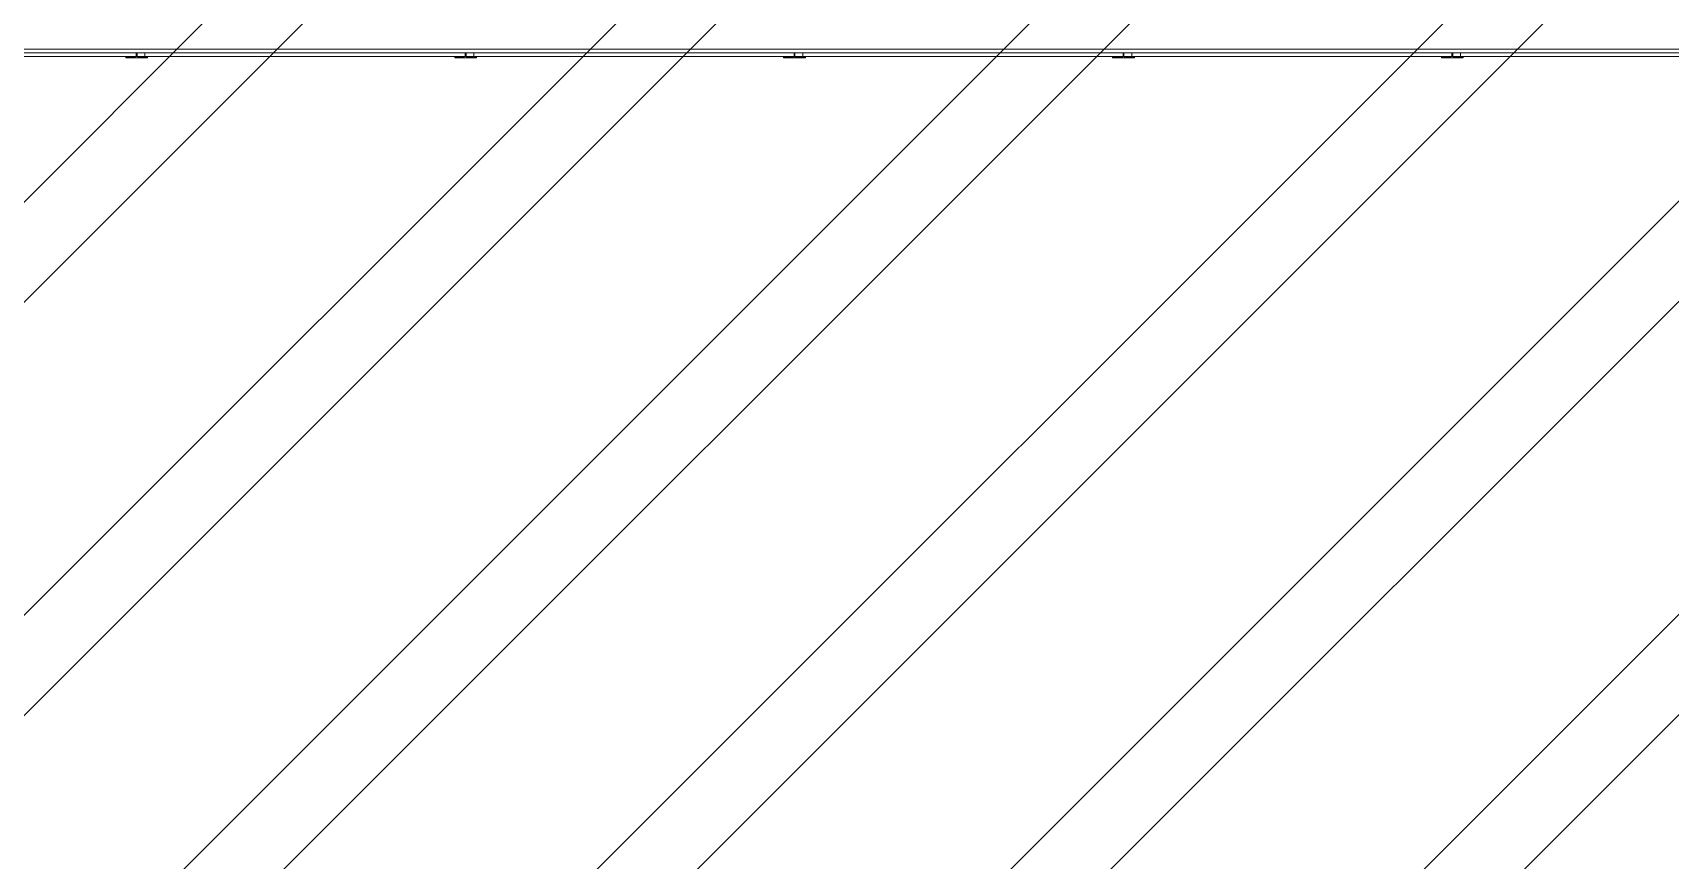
# Model space of a CAD drawing. Header units: millimetres. Extents: x -57519 to 497916, y -349472 to 446842.
# Drawn here: x 300921 to 310878, y 22955 to 27987 of the extents above; entities that cross this region are included whole.
import ezdxf

# ---------------------------------------------------------------- set-up
doc = ezdxf.new("R2010")
doc.units = ezdxf.units.MM
for name, color, linetype, lineweight in [('A-DETL-GENF', 92, 'Continuous', 5), ('A-FLOR', 192, 'Continuous', 5), ('A-FLOR-HRAL', 11, 'Continuous', 5), ('A-WALL', 113, 'Continuous', 20)]:
    doc.layers.add(name, color=color, linetype=linetype, lineweight=lineweight)

# ---------------------------------------------------------------- blocks, each defined once
blk = doc.blocks.new('Railing - T PROFILE-16174661-SITE COVERAGE')
at = {"layer": 'A-FLOR-HRAL'}
for p, q in [((8, -8.5), (3, -8.5)), ((3, -8.5), (3, -141.5)), ((8, -68.3), (8, -8.5)), ((8, -141.5), (8, -82.5)), ((32, -72.5), (12.9, -72.5)), ((13, -77.5), (32, -77.5)), ((3, -141.5), (8, -141.5))]:
    blk.add_line(p, q, dxfattribs=at)
for centre, start, end in [((12.9, -67.5), 189.29526, 270), ((13, -82.5), 90, 180)]:
    blk.add_arc(centre, 5, start, end, dxfattribs=at)
blk = doc.blocks.new('Railing - Railing-12128206-SITE COVERAGE')
at = {"layer": 'A-FLOR-HRAL'}
for p, q in [((50839.4, 27842.5), (50839.4, 27861)), ((50839.4, 27842.5), (52839.4, 27842.5)), ((52839.4, 27861), (52839.4, 27842.5))]:
    blk.add_line(p, q, dxfattribs=at)
at = {"rotation": 89.9999999999807}
blk.add_blockref('Railing - T PROFILE-16174661-SITE COVERAGE', (52714.4, 27832.5), dxfattribs=at)
blk = doc.blocks.new('Railing - Railing-12128216-SITE COVERAGE')
at = {"layer": 'A-FLOR-HRAL'}
for p, q in [((52839.4, 27842.5), (52839.4, 27861)), ((52839.4, 27842.5), (54839.4, 27842.5)), ((54839.4, 27861), (54839.4, 27855)), ((54839.4, 27855), (54839.4, 27842.5))]:
    blk.add_line(p, q, dxfattribs=at)
at = {"rotation": 89.9999999999807}
blk.add_blockref('Railing - T PROFILE-16174661-SITE COVERAGE', (54714.4, 27832.5), dxfattribs=at)
blk = doc.blocks.new('Railing - T PROFILE-V239-SITE COVERAGE')
at = {"layer": 'A-FLOR-HRAL'}
for p, q in [((8, -8.5), (3, -8.5)), ((3, -8.5), (3, -141.5)), ((8, -68.3), (8, -8.5)), ((8, -141.5), (8, -82.5)), ((32, -72.5), (12.9, -72.5)), ((13, -77.5), (32, -77.5)), ((3, -141.5), (8, -141.5))]:
    blk.add_line(p, q, dxfattribs=at)
for centre, start, end in [((12.9, -67.5), 189.29526, 216.19684), ((13, -82.5), 90, 180), ((12.9, -67.5), 216.19684, 270)]:
    blk.add_arc(centre, 5, start, end, dxfattribs=at)
blk = doc.blocks.new('Railing - Railing-12128226-SITE COVERAGE')
at = {"layer": 'A-FLOR-HRAL'}
for p, q in [((54839.4, 27842.5), (54839.4, 27861)), ((54839.4, 27842.5), (56839.4, 27842.5)), ((56839.4, 27861), (56839.4, 27842.5))]:
    blk.add_line(p, q, dxfattribs=at)
at = {"rotation": 89.9999999999807}
blk.add_blockref('Railing - T PROFILE-V239-SITE COVERAGE', (56714.4, 27832.5), dxfattribs=at)
blk = doc.blocks.new('Railing - Railing-12128236-SITE COVERAGE')
at = {"layer": 'A-FLOR-HRAL'}
for p, q in [((56839.4, 27842.5), (56839.4, 27861)), ((56839.4, 27842.5), (58839.4, 27842.5)), ((58839.4, 27861), (58839.4, 27842.5))]:
    blk.add_line(p, q, dxfattribs=at)
at = {"rotation": 89.9999999999807}
blk.add_blockref('Railing - T PROFILE-16174661-SITE COVERAGE', (58714.4, 27832.5), dxfattribs=at)
blk = doc.blocks.new('Railing - Railing-12128246-SITE COVERAGE')
at = {"layer": 'A-FLOR-HRAL'}
for p, q in [((58839.4, 27842.5), (58839.4, 27861)), ((58839.4, 27842.5), (60839.4, 27842.5)), ((60839.4, 27861), (60839.4, 27849.8)), ((60839.4, 27849.8), (60839.4, 27842.5))]:
    blk.add_line(p, q, dxfattribs=at)
at = {"rotation": 89.9999999999807}
blk.add_blockref('Railing - T PROFILE-16174661-SITE COVERAGE', (60714.4, 27832.5), dxfattribs=at)
blk = doc.blocks.new('Railing - Railing-12128256-SITE COVERAGE')
at = {"layer": 'A-FLOR-HRAL'}
for p, q in [((60839.4, 27842.5), (60839.4, 27861)), ((60839.4, 27842.5), (62839.4, 27842.5)), ((62839.4, 27861), (62839.4, 27842.5))]:
    blk.add_line(p, q, dxfattribs=at)
at = {"rotation": 89.9999999999807}
blk.add_blockref('Railing - T PROFILE-16174661-SITE COVERAGE', (62714.4, 27832.5), dxfattribs=at)

msp = doc.modelspace()

# ---------------------------------------------------------------- hatches: boundary and pattern name
at = {"layer": 'A-DETL-GENF'}
h = msp.add_hatch(dxfattribs=at)
h.set_pattern_fill('FP_40', color=250, style=0, pattern_type=2)
h.set_pattern_definition([(45, (248763.4, 0), (-1257.236, 1257.236), []), (45, (248763.4, 1905), (-1257.236, 1257.236), [])])
h.paths.add_polyline_path([(325750.1, -8642.5), (328562.7, -8642.5), (328562.7, 4657.5), (341312.7, 4657.5), (341312.7, 30557.5), (342712.7, 30557.5), (342712.7, 48907.7), (339962.7, 48907.7), (339962.7, 52157.5), (338962.7, 52157.5), (338962.7, 53757.5), (297512.7, 53757.5), (297512.7, 52247.5), (286277.7, 52247.5), (286277.7, 34407.5), (285902.7, 34407.5), (285902.7, 7407.5), (286277.7, 7407.5), (286277.7, -2267.5), (315555.2, -2267.5), (315555.2, -8642.5), (321257.1, -8642.5)], flags=0)

# ---------------------------------------------------------------- linework, layer by layer
at = {"layer": 'A-FLOR'}
msp.add_line((321577.7, 27887.5), (290242.7, 27887.5), dxfattribs=at)
at = {"layer": 'A-WALL', "lineweight": 5}
for p, q in [((290442.7, 27887.5), (321577.7, 27887.5)), ((321577.7, 27864.5), (290442.7, 27864.5))]:
    msp.add_line(p, q, dxfattribs=at)

# ---------------------------------------------------------------- block references
at = {"layer": 'A-FLOR-HRAL'}
for name in ['Railing - Railing-12128206-SITE COVERAGE', 'Railing - Railing-12128216-SITE COVERAGE', 'Railing - Railing-12128226-SITE COVERAGE', 'Railing - Railing-12128236-SITE COVERAGE', 'Railing - Railing-12128246-SITE COVERAGE', 'Railing - Railing-12128256-SITE COVERAGE']:
    msp.add_blockref(name, (248763.4, 0), dxfattribs=at)

doc.saveas('drawing.dxf')
